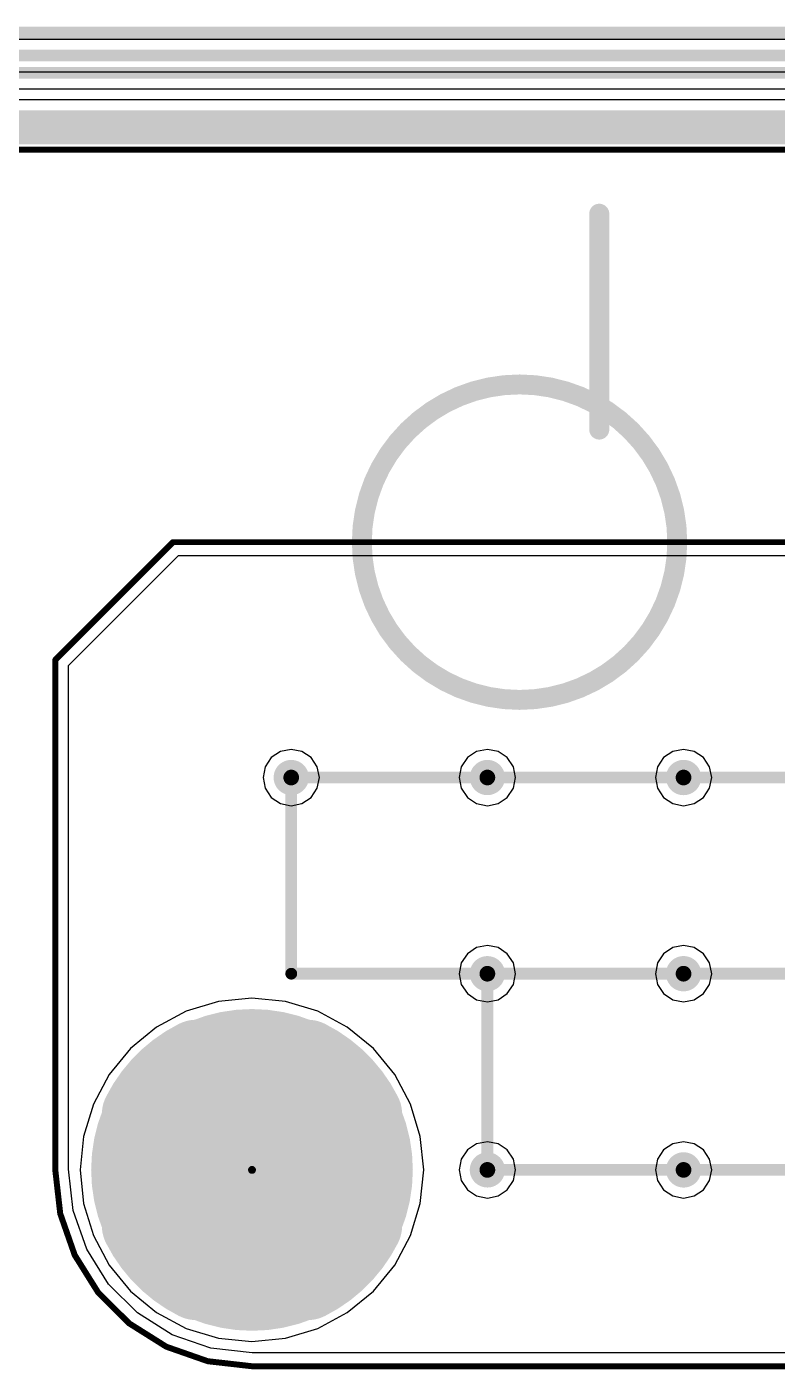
# Model space of a CAD drawing. Extents: x 17 to 262, y 47 to 156.
# Drawn here: x 99.13 to 108.69, y 47.46 to 64.57 of the extents above; entities that cross this region are included whole.
import ezdxf

# ---------------------------------------------------------------- set-up
doc = ezdxf.new("R2010")
doc.units = 0
doc.layers.get('0').update_dxf_attribs({"linetype": 'CONTINUOUS'})
for name, color, linetype in [('BOTTOMLAYER', 5, 'CONTINUOUS'), ('KEEPOUTLAYER', 6, 'CONTINUOUS'), ('MECHANICAL1', 6, 'CONTINUOUS'), ('MIDLAYER1', 16, 'CONTINUOUS'), ('MIDLAYER2', 76, 'CONTINUOUS'), ('MULTILAYER', 9, 'CONTINUOUS'), ('PADHOLELAYER', 156, 'CONTINUOUS'), ('TOPLAYER', 1, 'CONTINUOUS'), ('TOPOVERLAY', 2, 'CONTINUOUS'), ('TOPPASTE', 8, 'CONTINUOUS'), ('TOPSOLDER', 216, 'CONTINUOUS'), ('VIAHOLELAYER', 16, 'CONTINUOUS')]:
    doc.layers.add(name, color=color, linetype=linetype)

# ---------------------------------------------------------------- blocks, each defined once
blk = doc.blocks.new('PEM_SMTSO_M1_6_2_ET_5')
at = {"layer": 'BOTTOMLAYER', "const_width": 2.05}
blk.add_lwpolyline([(-1.025, 0, 1), (1.025, 0, 1)], format="xyb", close=True, dxfattribs=at)
at = {"layer": 'MIDLAYER1', "const_width": 2.05}
blk.add_lwpolyline([(-1.025, 0, 1), (1.025, 0, 1)], format="xyb", close=True, dxfattribs=at)
at = {"layer": 'MIDLAYER2', "const_width": 2.05}
blk.add_lwpolyline([(-1.025, 0, 1), (1.025, 0, 1)], format="xyb", close=True, dxfattribs=at)
at = {"layer": 'MULTILAYER', "const_width": 2.05}
blk.add_lwpolyline([(-1.025, 0, 1), (1.025, 0, 1)], format="xyb", close=True, dxfattribs=at)
at = {"layer": 'PADHOLELAYER', "const_width": 1.25}
blk.add_lwpolyline([(-0.625, 0, 1), (0.625, 0, 1)], format="xyb", close=True, dxfattribs=at)
at = {"layer": 'TOPLAYER', "const_width": 2.05}
blk.add_lwpolyline([(-1.025, 0, 1), (1.025, 0, 1)], format="xyb", close=True, dxfattribs=at)
at = {"layer": 'TOPPASTE', "const_width": 1}
for points in [[(-1.414, 0.707, -0.162277), (-0.707, 1.414)], [(0.707, 1.414, -0.162277), (1.414, 0.707)], [(-0.707, -1.414, -0.162277), (-1.414, -0.707)], [(1.414, -0.707, -0.162277), (0.707, -1.414)]]:
    blk.add_lwpolyline(points, format="xyb", dxfattribs=at)
at = {"layer": 'TOPPASTE', "const_width": 0.5}
for points in [[(-0.957, 1.414, 1), (-0.457, 1.414, 1)], [(0.457, 1.414, 1), (0.957, 1.414, 1)], [(-1.664, 0.707, 1), (-1.164, 0.707, 1)], [(1.164, 0.707, 1), (1.664, 0.707, 1)], [(-1.664, -0.707, 1), (-1.164, -0.707, 1)], [(1.164, -0.707, 1), (1.664, -0.707, 1)], [(-0.957, -1.414, 1), (-0.457, -1.414, 1)], [(0.457, -1.414, 1), (0.957, -1.414, 1)]]:
    blk.add_lwpolyline(points, format="xyb", close=True, dxfattribs=at)
at = {"layer": 'TOPSOLDER', "const_width": 1}
for points in [[(-1.414, 0.707, -0.162277), (-0.707, 1.414)], [(0.707, 1.414, -0.162277), (1.414, 0.707)], [(-0.707, -1.414, -0.162277), (-1.414, -0.707)], [(1.414, -0.707, -0.162277), (0.707, -1.414)]]:
    blk.add_lwpolyline(points, format="xyb", dxfattribs=at)
at = {"layer": 'TOPSOLDER'}
for points, const_width in [([(-0.957, 1.414, 1), (-0.457, 1.414, 1)], 0.5), ([(0.457, 1.414, 1), (0.957, 1.414, 1)], 0.5), ([(-1.664, 0.707, 1), (-1.164, 0.707, 1)], 0.5), ([(1.164, 0.707, 1), (1.664, 0.707, 1)], 0.5), ([(-0.025, 0, 1), (0.025, 0, 1)], 0.05), ([(-1.664, -0.707, 1), (-1.164, -0.707, 1)], 0.5), ([(1.164, -0.707, 1), (1.664, -0.707, 1)], 0.5), ([(-0.957, -1.414, 1), (-0.457, -1.414, 1)], 0.5), ([(0.457, -1.414, 1), (0.957, -1.414, 1)], 0.5)]:
    blk.add_lwpolyline(points, format="xyb", close=True, dxfattribs=dict(at, const_width=const_width))

msp = doc.modelspace()

# ---------------------------------------------------------------- linework, layer by layer
at = {"layer": 'BOTTOMLAYER'}
for p, q in [((99.661, 56.429), (101.063, 57.831)), ((101.063, 57.831), (115.575, 57.831)), ((99.661, 50.009), (99.661, 56.429)), ((99.721, 49.481), (99.661, 50.009)), ((99.893, 48.988), (99.721, 49.481)), ((100.171, 48.546), (99.893, 48.988)), ((100.54, 48.177), (100.171, 48.546)), ((100.982, 47.899), (100.54, 48.177)), ((101.474, 47.727), (100.982, 47.899)), ((102.002, 47.668), (101.474, 47.727)), ((109.423, 47.668), (102.002, 47.668))]:
    msp.add_line(p, q, dxfattribs=at)
at = {"layer": 'BOTTOMLAYER', "const_width": 0.225}
for points in [[(102.388, 55, 1), (102.612, 55, 1)], [(104.888, 55, 1), (105.112, 55, 1)], [(107.388, 55, 1), (107.613, 55, 1)], [(104.888, 52.5, 1), (105.112, 52.5, 1)], [(107.388, 52.5, 1), (107.613, 52.5, 1)], [(104.888, 50, 1), (105.112, 50, 1)], [(107.388, 50, 1), (107.613, 50, 1)]]:
    msp.add_lwpolyline(points, format="xyb", close=True, dxfattribs=at)
at = {"layer": 'KEEPOUTLAYER', "const_width": 0.0762}
for points in [[(76.398, 62.999), (117.9, 62.999)], [(99.493, 56.499), (100.993, 57.999)], [(100.993, 57.999), (115.575, 57.999)], [(99.493, 49.999), (99.493, 56.499)], [(99.493, 49.999), (99.556, 49.443)], [(99.556, 49.443), (99.741, 48.914)], [(99.741, 48.914), (100.038, 48.44)], [(100.038, 48.44), (100.434, 48.045)], [(100.434, 48.045), (100.908, 47.747)], [(100.908, 47.747), (101.437, 47.562)], [(101.437, 47.562), (101.993, 47.499)], [(101.993, 47.499), (109.493, 47.499)]]:
    msp.add_lwpolyline(points, dxfattribs=at)
at = {"layer": 'KEEPOUTLAYER', "const_width": 0.0381}
for points in [[(100.974, 57.999, 1), (101.012, 57.999, 1)], [(100.974, 57.999, 1), (101.012, 57.999, 1)], [(99.474, 56.499, 1), (99.512, 56.499, 1)], [(99.474, 56.499, 1), (99.512, 56.499, 1)], [(99.474, 49.999, 1), (99.512, 49.999, 1)], [(99.474, 49.999, 1), (99.512, 49.999, 1)], [(99.537, 49.443, 1), (99.575, 49.443, 1)], [(99.537, 49.443, 1), (99.575, 49.443, 1)], [(99.722, 48.914, 1), (99.76, 48.914, 1)], [(99.722, 48.914, 1), (99.76, 48.914, 1)], [(100.019, 48.44, 1), (100.057, 48.44, 1)], [(100.019, 48.44, 1), (100.057, 48.44, 1)], [(100.415, 48.045, 1), (100.453, 48.045, 1)], [(100.415, 48.045, 1), (100.453, 48.045, 1)], [(100.889, 47.747, 1), (100.927, 47.747, 1)], [(100.889, 47.747, 1), (100.927, 47.747, 1)], [(101.418, 47.562, 1), (101.456, 47.562, 1)], [(101.418, 47.562, 1), (101.456, 47.562, 1)], [(101.974, 47.499, 1), (102.012, 47.499, 1)], [(101.974, 47.499, 1), (102.012, 47.499, 1)]]:
    msp.add_lwpolyline(points, format="xyb", close=True, dxfattribs=at)
at = {"layer": 'KEEPOUTLAYER'}
msp.add_solid([(76.113, 63.068), (117.893, 63.068), (76.113, 63.5), (117.893, 63.5)], dxfattribs=at)
at = {"layer": 'MECHANICAL1', "const_width": 0.0762}
for points in [[(76.398, 62.999), (117.9, 62.999)], [(99.493, 56.499), (100.993, 57.999)], [(100.993, 57.999), (115.575, 57.999)], [(99.493, 49.999), (99.493, 56.499)], [(99.493, 49.999), (99.556, 49.443)], [(99.556, 49.443), (99.741, 48.914)], [(99.741, 48.914), (100.038, 48.44)], [(100.038, 48.44), (100.434, 48.045)], [(100.434, 48.045), (100.908, 47.747)], [(100.908, 47.747), (101.437, 47.562)], [(101.437, 47.562), (101.993, 47.499)], [(101.993, 47.499), (109.493, 47.499)]]:
    msp.add_lwpolyline(points, dxfattribs=at)
at = {"layer": 'MECHANICAL1', "const_width": 0.0381}
for points in [[(100.974, 57.999, 1), (101.012, 57.999, 1)], [(100.974, 57.999, 1), (101.012, 57.999, 1)], [(99.474, 56.499, 1), (99.512, 56.499, 1)], [(99.474, 56.499, 1), (99.512, 56.499, 1)], [(99.474, 49.999, 1), (99.512, 49.999, 1)], [(99.474, 49.999, 1), (99.512, 49.999, 1)], [(99.537, 49.443, 1), (99.575, 49.443, 1)], [(99.537, 49.443, 1), (99.575, 49.443, 1)], [(99.722, 48.914, 1), (99.76, 48.914, 1)], [(99.722, 48.914, 1), (99.76, 48.914, 1)], [(100.019, 48.44, 1), (100.057, 48.44, 1)], [(100.019, 48.44, 1), (100.057, 48.44, 1)], [(100.415, 48.045, 1), (100.453, 48.045, 1)], [(100.415, 48.045, 1), (100.453, 48.045, 1)], [(100.889, 47.747, 1), (100.927, 47.747, 1)], [(100.889, 47.747, 1), (100.927, 47.747, 1)], [(101.418, 47.562, 1), (101.456, 47.562, 1)], [(101.418, 47.562, 1), (101.456, 47.562, 1)], [(101.974, 47.499, 1), (102.012, 47.499, 1)], [(101.974, 47.499, 1), (102.012, 47.499, 1)]]:
    msp.add_lwpolyline(points, format="xyb", close=True, dxfattribs=at)
at = {"layer": 'MIDLAYER1'}
for p, q in [((119.541, 64.406), (74.538, 64.406)), ((74.623, 63.994), (119.456, 63.994)), ((117.893, 63.637), (76.113, 63.637)), ((99.661, 56.429), (101.063, 57.831)), ((101.063, 57.831), (115.575, 57.831)), ((99.661, 50.009), (99.661, 56.429)), ((102.246, 55.254), (102.168, 55.137)), ((102.363, 55.332), (102.246, 55.254)), ((102.5, 55.359), (102.363, 55.332)), ((102.637, 55.332), (102.5, 55.359)), ((102.754, 55.254), (102.637, 55.332)), ((102.832, 55.137), (102.754, 55.254)), ((104.746, 55.254), (104.668, 55.137)), ((104.863, 55.332), (104.746, 55.254)), ((105, 55.359), (104.863, 55.332)), ((105.137, 55.332), (105, 55.359)), ((105.254, 55.254), (105.137, 55.332)), ((105.332, 55.137), (105.254, 55.254)), ((107.246, 55.254), (107.168, 55.137)), ((107.363, 55.332), (107.246, 55.254)), ((107.5, 55.359), (107.363, 55.332)), ((107.637, 55.332), (107.5, 55.359)), ((107.754, 55.254), (107.637, 55.332)), ((107.832, 55.137), (107.754, 55.254)), ((102.168, 55.137), (102.141, 55)), ((102.859, 55), (102.832, 55.137)), ((104.668, 55.137), (104.641, 55)), ((105.359, 55), (105.332, 55.137)), ((107.168, 55.137), (107.141, 55)), ((107.859, 55), (107.832, 55.137)), ((102.141, 55), (102.168, 54.863)), ((102.832, 54.863), (102.859, 55)), ((104.641, 55), (104.668, 54.863)), ((105.332, 54.863), (105.359, 55)), ((107.141, 55), (107.168, 54.863)), ((107.832, 54.863), (107.859, 55)), ((102.168, 54.863), (102.246, 54.746)), ((102.246, 54.746), (102.363, 54.668)), ((102.637, 54.668), (102.754, 54.746)), ((102.754, 54.746), (102.832, 54.863)), ((104.668, 54.863), (104.746, 54.746)), ((104.746, 54.746), (104.863, 54.668)), ((105.137, 54.668), (105.254, 54.746)), ((105.254, 54.746), (105.332, 54.863)), ((107.168, 54.863), (107.246, 54.746)), ((107.246, 54.746), (107.363, 54.668)), ((107.637, 54.668), (107.754, 54.746)), ((107.754, 54.746), (107.832, 54.863)), ((102.363, 54.668), (102.5, 54.641)), ((102.5, 54.641), (102.637, 54.668)), ((104.863, 54.668), (105, 54.641)), ((105, 54.641), (105.137, 54.668)), ((107.363, 54.668), (107.5, 54.641)), ((107.5, 54.641), (107.637, 54.668)), ((105, 52.859), (104.863, 52.832)), ((105.137, 52.832), (105, 52.859)), ((107.5, 52.859), (107.363, 52.832)), ((107.637, 52.832), (107.5, 52.859)), ((104.746, 52.754), (104.668, 52.637)), ((104.863, 52.832), (104.746, 52.754)), ((105.254, 52.754), (105.137, 52.832)), ((105.332, 52.637), (105.254, 52.754)), ((107.246, 52.754), (107.168, 52.637)), ((107.363, 52.832), (107.246, 52.754)), ((107.754, 52.754), (107.637, 52.832)), ((107.832, 52.637), (107.754, 52.754)), ((104.668, 52.637), (104.641, 52.5)), ((105.359, 52.5), (105.332, 52.637)), ((107.168, 52.637), (107.141, 52.5)), ((107.859, 52.5), (107.832, 52.637)), ((104.641, 52.5), (104.668, 52.363)), ((104.668, 52.363), (104.746, 52.246)), ((105.254, 52.246), (105.332, 52.363)), ((105.332, 52.363), (105.359, 52.5)), ((107.141, 52.5), (107.168, 52.363)), ((107.168, 52.363), (107.246, 52.246)), ((107.754, 52.246), (107.832, 52.363)), ((107.832, 52.363), (107.859, 52.5)), ((102, 52.188), (101.573, 52.145)), ((102.427, 52.145), (102, 52.188)), ((104.746, 52.246), (104.863, 52.168)), ((105.137, 52.168), (105.254, 52.246)), ((107.246, 52.246), (107.363, 52.168)), ((107.637, 52.168), (107.754, 52.246)), ((101.163, 52.021), (100.785, 51.819)), ((101.573, 52.145), (101.163, 52.021)), ((102.837, 52.021), (102.427, 52.145)), ((103.215, 51.819), (102.837, 52.021)), ((104.863, 52.168), (105, 52.141)), ((105, 52.141), (105.137, 52.168)), ((107.363, 52.168), (107.5, 52.141)), ((107.5, 52.141), (107.637, 52.168)), ((100.785, 51.819), (100.453, 51.547)), ((103.547, 51.547), (103.215, 51.819)), ((100.453, 51.547), (100.181, 51.215)), ((103.819, 51.215), (103.547, 51.547)), ((100.181, 51.215), (99.979, 50.837)), ((104.021, 50.837), (103.819, 51.215)), ((99.979, 50.837), (99.854, 50.427)), ((104.145, 50.427), (104.021, 50.837)), ((99.854, 50.427), (99.812, 50)), ((104.188, 50), (104.145, 50.427)), ((104.863, 50.332), (104.746, 50.254)), ((105, 50.359), (104.863, 50.332)), ((105.137, 50.332), (105, 50.359)), ((105.254, 50.254), (105.137, 50.332)), ((107.363, 50.332), (107.246, 50.254)), ((107.5, 50.359), (107.363, 50.332)), ((107.637, 50.332), (107.5, 50.359)), ((107.754, 50.254), (107.637, 50.332)), ((104.668, 50.137), (104.641, 50)), ((104.746, 50.254), (104.668, 50.137)), ((105.332, 50.137), (105.254, 50.254)), ((105.359, 50), (105.332, 50.137)), ((107.168, 50.137), (107.141, 50)), ((107.246, 50.254), (107.168, 50.137)), ((107.832, 50.137), (107.754, 50.254)), ((107.859, 50), (107.832, 50.137)), ((99.721, 49.481), (99.661, 50.009)), ((99.812, 50), (99.854, 49.573)), ((104.145, 49.573), (104.188, 50)), ((104.641, 50), (104.668, 49.863)), ((105.332, 49.863), (105.359, 50)), ((107.141, 50), (107.168, 49.863)), ((107.832, 49.863), (107.859, 50)), ((104.668, 49.863), (104.746, 49.746)), ((105.254, 49.746), (105.332, 49.863)), ((107.168, 49.863), (107.246, 49.746)), ((107.754, 49.746), (107.832, 49.863)), ((104.746, 49.746), (104.863, 49.668)), ((104.863, 49.668), (105, 49.641)), ((105, 49.641), (105.137, 49.668)), ((105.137, 49.668), (105.254, 49.746)), ((107.246, 49.746), (107.363, 49.668)), ((107.363, 49.668), (107.5, 49.641)), ((107.5, 49.641), (107.637, 49.668)), ((107.637, 49.668), (107.754, 49.746)), ((99.893, 48.988), (99.721, 49.481)), ((99.854, 49.573), (99.979, 49.163)), ((104.021, 49.163), (104.145, 49.573)), ((99.979, 49.163), (100.181, 48.785)), ((103.819, 48.785), (104.021, 49.163)), ((100.171, 48.546), (99.893, 48.988)), ((100.181, 48.785), (100.453, 48.453)), ((103.547, 48.453), (103.819, 48.785)), ((100.54, 48.177), (100.171, 48.546)), ((100.453, 48.453), (100.785, 48.181)), ((103.215, 48.181), (103.547, 48.453)), ((100.982, 47.899), (100.54, 48.177)), ((100.785, 48.181), (101.163, 47.979)), ((102.837, 47.979), (103.215, 48.181)), ((101.474, 47.727), (100.982, 47.899)), ((101.163, 47.979), (101.573, 47.854)), ((102.427, 47.854), (102.837, 47.979)), ((102.002, 47.668), (101.474, 47.727)), ((101.573, 47.854), (102, 47.812)), ((102, 47.812), (102.427, 47.854)), ((109.423, 47.668), (102.002, 47.668))]:
    msp.add_line(p, q, dxfattribs=at)
at = {"layer": 'MIDLAYER1', "const_width": 0.15}
msp.add_lwpolyline([(74.538, 64.2), (118.934, 64.2)], dxfattribs=at)
at = {"layer": 'MIDLAYER1', "const_width": 0.225}
for points in [[(102.388, 55, 1), (102.612, 55, 1)], [(104.888, 55, 1), (105.112, 55, 1)], [(107.388, 55, 1), (107.613, 55, 1)], [(104.888, 52.5, 1), (105.112, 52.5, 1)], [(107.388, 52.5, 1), (107.613, 52.5, 1)], [(104.888, 50, 1), (105.112, 50, 1)], [(107.388, 50, 1), (107.613, 50, 1)]]:
    msp.add_lwpolyline(points, format="xyb", close=True, dxfattribs=at)
at = {"layer": 'MIDLAYER2'}
for p, q in [((75.434, 63.775), (117.925, 63.775)), ((117.893, 63.637), (76.113, 63.637)), ((99.661, 56.429), (101.063, 57.831)), ((101.063, 57.831), (115.575, 57.831)), ((99.661, 50.009), (99.661, 56.429)), ((99.721, 49.481), (99.661, 50.009)), ((99.893, 48.988), (99.721, 49.481)), ((100.171, 48.546), (99.893, 48.988)), ((100.54, 48.177), (100.171, 48.546)), ((100.982, 47.899), (100.54, 48.177)), ((101.474, 47.727), (100.982, 47.899)), ((102.002, 47.668), (101.474, 47.727)), ((109.423, 47.668), (102.002, 47.668))]:
    msp.add_line(p, q, dxfattribs=at)
at = {"layer": 'MIDLAYER2', "const_width": 0.15}
for points in [[(75.032, 64.491), (119.878, 64.491)], [(75.349, 63.981), (117.925, 63.981)]]:
    msp.add_lwpolyline(points, dxfattribs=at)
at = {"layer": 'MIDLAYER2', "const_width": 0.225}
for points in [[(102.388, 55, 1), (102.612, 55, 1)], [(104.888, 55, 1), (105.112, 55, 1)], [(107.388, 55, 1), (107.613, 55, 1)], [(104.888, 52.5, 1), (105.112, 52.5, 1)], [(107.388, 52.5, 1), (107.613, 52.5, 1)], [(104.888, 50, 1), (105.112, 50, 1)], [(107.388, 50, 1), (107.613, 50, 1)]]:
    msp.add_lwpolyline(points, format="xyb", close=True, dxfattribs=at)
at = {"layer": 'MULTILAYER', "const_width": 0.225}
for points in [[(102.388, 55, 1), (102.612, 55, 1)], [(104.888, 55, 1), (105.112, 55, 1)], [(107.388, 55, 1), (107.613, 55, 1)], [(104.888, 52.5, 1), (105.112, 52.5, 1)], [(107.388, 52.5, 1), (107.613, 52.5, 1)], [(104.888, 50, 1), (105.112, 50, 1)], [(107.388, 50, 1), (107.613, 50, 1)]]:
    msp.add_lwpolyline(points, format="xyb", close=True, dxfattribs=at)
at = {"layer": 'TOPLAYER'}
for p, q in [((99.661, 56.429), (101.063, 57.831)), ((101.063, 57.831), (115.575, 57.831)), ((99.661, 50.009), (99.661, 56.429)), ((99.721, 49.481), (99.661, 50.009)), ((99.893, 48.988), (99.721, 49.481)), ((100.171, 48.546), (99.893, 48.988)), ((100.54, 48.177), (100.171, 48.546)), ((100.982, 47.899), (100.54, 48.177)), ((101.474, 47.727), (100.982, 47.899)), ((102.002, 47.668), (101.474, 47.727)), ((109.423, 47.668), (102.002, 47.668))]:
    msp.add_line(p, q, dxfattribs=at)
for points, const_width in [([(102.388, 55, 1), (102.612, 55, 1)], 0.225), ([(104.888, 55, 1), (105.112, 55, 1)], 0.225), ([(107.388, 55, 1), (107.613, 55, 1)], 0.225), ([(102.463, 55, 1), (102.538, 55, 1)], 0.075), ([(102.463, 55, 1), (102.538, 55, 1)], 0.075), ([(104.888, 52.5, 1), (105.112, 52.5, 1)], 0.225), ([(107.388, 52.5, 1), (107.613, 52.5, 1)], 0.225), ([(102.463, 52.5, 1), (102.538, 52.5, 1)], 0.075), ([(102.463, 52.5, 1), (102.538, 52.5, 1)], 0.075), ([(104.963, 52.5, 1), (105.038, 52.5, 1)], 0.075), ([(104.963, 52.5, 1), (105.038, 52.5, 1)], 0.075), ([(104.963, 52.5, 1), (105.038, 52.5, 1)], 0.075), ([(104.888, 50, 1), (105.112, 50, 1)], 0.225), ([(107.388, 50, 1), (107.613, 50, 1)], 0.225), ([(104.963, 50, 1), (105.038, 50, 1)], 0.075), ([(104.963, 50, 1), (105.038, 50, 1)], 0.075)]:
    msp.add_lwpolyline(points, format="xyb", close=True, dxfattribs=dict(at, const_width=const_width))
at = {"layer": 'TOPLAYER', "const_width": 0.15}
for points in [[(102.5, 55), (125, 55)], [(102.5, 52.5), (102.5, 55)], [(102.5, 52.5), (105, 52.5)], [(105, 52.5), (125, 52.5)], [(105, 50), (105, 52.5)], [(105, 50), (127.5, 50)]]:
    msp.add_lwpolyline(points, dxfattribs=at)
at = {"layer": 'TOPOVERLAY', "const_width": 0.254}
msp.add_lwpolyline([(106.426, 59.434), (106.426, 62.184)], dxfattribs=at)
at = {"layer": 'TOPOVERLAY'}
for points, const_width in [([(106.362, 62.184, 1), (106.49, 62.184, 1)], 0.127), ([(107.42, 57.999, 1), (103.4, 57.999, 1)], 0.254), ([(106.362, 59.434, 1), (106.49, 59.434, 1)], 0.127), ([(103.336, 57.999, 1), (103.463, 57.999, 1)], 0.127), ([(107.357, 57.999, 1), (107.484, 57.999, 1)], 0.127)]:
    msp.add_lwpolyline(points, format="xyb", close=True, dxfattribs=dict(at, const_width=const_width))
at = {"layer": 'VIAHOLELAYER', "const_width": 0.1}
for points in [[(102.45, 55, 1), (102.55, 55, 1)], [(104.95, 55, 1), (105.05, 55, 1)], [(107.45, 55, 1), (107.55, 55, 1)], [(104.95, 52.5, 1), (105.05, 52.5, 1)], [(107.45, 52.5, 1), (107.55, 52.5, 1)], [(104.95, 50, 1), (105.05, 50, 1)], [(107.45, 50, 1), (107.55, 50, 1)]]:
    msp.add_lwpolyline(points, format="xyb", close=True, dxfattribs=at)

# ---------------------------------------------------------------- block references
at = {"rotation": 90}
msp.add_blockref('PEM_SMTSO_M1_6_2_ET_5', (102, 50), dxfattribs=at)

doc.saveas('drawing.dxf')
